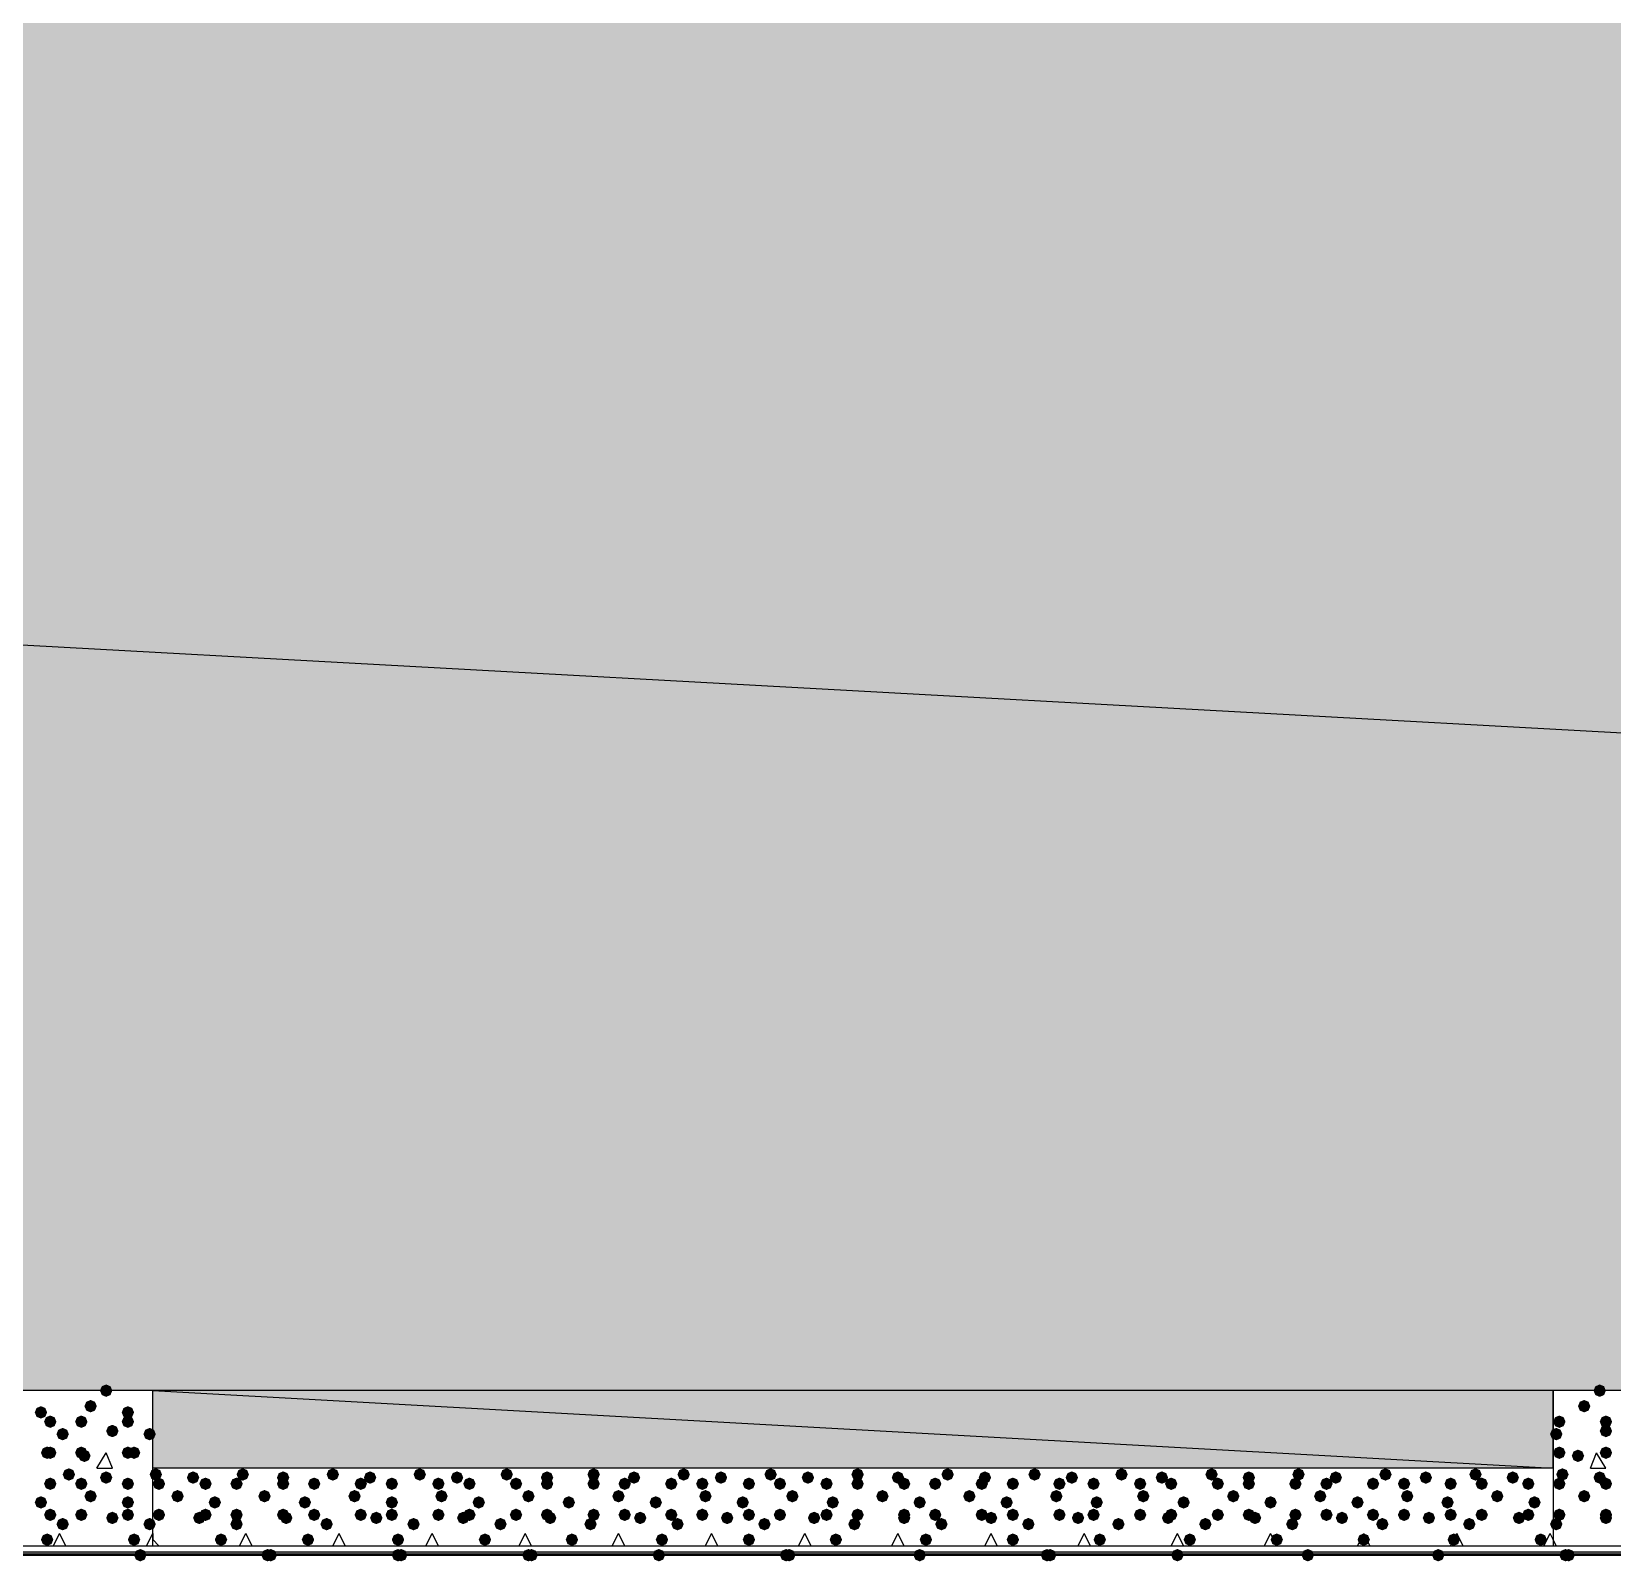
# Model space of a CAD drawing. Header units: millimetres. Extents: x 0 to 420, y 0 to 297.
# Drawn here: x 195.24 to 216.79, y 84.33 to 105.19 of the extents above; entities that cross this region are included whole.
import ezdxf

# ---------------------------------------------------------------- set-up
doc = ezdxf.new("R2010")
doc.units = ezdxf.units.MM
doc.layers.get('0').update_dxf_attribs({"linetype": 'CONTINUOUS'})

msp = doc.modelspace()

# ---------------------------------------------------------------- hatches: boundary and pattern name
at = {"true_color": 0x000008}
h = msp.add_hatch(color=0, dxfattribs=at)
h.paths.add_polyline_path([(379.518333, 105.748667), (33.401, 105.748667), (379.518333, 86.656333)], flags=0)
h.paths.add_polyline_path([(33.401, 105.748667), (379.518333, 86.656333), (33.401, 86.656333)], flags=0)
at = {"true_color": 0x000007}
for points in [[(196.342, 86.656333), (196.317129, 86.596537), (196.257333, 86.571667), (196.197538, 86.596537), (196.172667, 86.656333), (196.197537, 86.716129), (196.257333, 86.741), (196.317129, 86.716129)], [(216.704333, 86.656333), (216.679463, 86.596537), (216.619667, 86.571667), (216.559871, 86.596537), (216.535, 86.656333), (216.559871, 86.716129), (216.619667, 86.741), (216.679462, 86.716129)], [(195.453, 86.36), (195.428129, 86.300204), (195.368333, 86.275333), (195.308538, 86.300204), (195.283667, 86.36), (195.308537, 86.419796), (195.368333, 86.444667), (195.428129, 86.419796)], [(196.130333, 86.444667), (196.105462, 86.384871), (196.045667, 86.36), (195.985871, 86.384871), (195.961, 86.444667), (195.985871, 86.504462), (196.045667, 86.529333), (196.105462, 86.504463)], [(196.638333, 86.36), (196.613463, 86.300204), (196.553667, 86.275333), (196.493871, 86.300204), (196.469, 86.36), (196.493871, 86.419796), (196.553667, 86.444667), (196.613462, 86.419796)], [(216.492667, 86.444667), (216.467796, 86.384871), (216.408, 86.36), (216.348204, 86.384871), (216.323333, 86.444667), (216.348204, 86.504462), (216.408, 86.529333), (216.467796, 86.504463)], [(195.58, 86.233), (195.555129, 86.173204), (195.495333, 86.148333), (195.435538, 86.173204), (195.410667, 86.233), (195.435537, 86.292796), (195.495333, 86.317667), (195.555129, 86.292796)], [(196.003333, 86.233), (195.978462, 86.173204), (195.918667, 86.148333), (195.858871, 86.173204), (195.834, 86.233), (195.858871, 86.292796), (195.918667, 86.317667), (195.978462, 86.292796)], [(196.638333, 86.233), (196.613463, 86.173204), (196.553667, 86.148333), (196.493871, 86.173204), (196.469, 86.233), (196.493871, 86.292796), (196.553667, 86.317667), (196.613462, 86.292796)], [(216.154, 86.233), (216.129129, 86.173204), (216.069333, 86.148333), (216.009538, 86.173204), (215.984667, 86.233), (216.009537, 86.292796), (216.069333, 86.317667), (216.129129, 86.292796)], [(216.789, 86.233), (216.764129, 86.173204), (216.704333, 86.148333), (216.644538, 86.173204), (216.619667, 86.233), (216.644537, 86.292796), (216.704333, 86.317667), (216.764129, 86.292796)], [(195.749333, 86.063667), (195.724463, 86.003871), (195.664667, 85.979), (195.604871, 86.003871), (195.58, 86.063667), (195.604871, 86.123462), (195.664667, 86.148333), (195.724462, 86.123463)], [(196.426667, 86.106), (196.401796, 86.046204), (196.342, 86.021333), (196.282204, 86.046204), (196.257333, 86.106), (196.282204, 86.165796), (196.342, 86.190667), (196.401796, 86.165796)], [(196.934667, 86.063667), (196.909796, 86.003871), (196.85, 85.979), (196.790204, 86.003871), (196.765333, 86.063667), (196.790204, 86.123462), (196.85, 86.148333), (196.909796, 86.123463)], [(216.111667, 86.063667), (216.086796, 86.003871), (216.027, 85.979), (215.967204, 86.003871), (215.942333, 86.063667), (215.967204, 86.123462), (216.027, 86.148333), (216.086796, 86.123463)], [(216.789, 86.106), (216.764129, 86.046204), (216.704333, 86.021333), (216.644538, 86.046204), (216.619667, 86.106), (216.644537, 86.165796), (216.704333, 86.190667), (216.764129, 86.165796)], [(195.537667, 85.809667), (195.512796, 85.749871), (195.453, 85.725), (195.393204, 85.749871), (195.368333, 85.809667), (195.393204, 85.869462), (195.453, 85.894333), (195.512796, 85.869463)], [(195.58, 85.809667), (195.555129, 85.749871), (195.495333, 85.725), (195.435538, 85.749871), (195.410667, 85.809667), (195.435537, 85.869462), (195.495333, 85.894333), (195.555129, 85.869463)], [(196.003333, 85.809667), (195.978462, 85.749871), (195.918667, 85.725), (195.858871, 85.749871), (195.834, 85.809667), (195.858871, 85.869462), (195.918667, 85.894333), (195.978462, 85.869463)], [(196.045667, 85.767333), (196.020796, 85.707538), (195.961, 85.682667), (195.901204, 85.707538), (195.876333, 85.767333), (195.901204, 85.827129), (195.961, 85.852), (196.020796, 85.827129)], [(196.638333, 85.809667), (196.613463, 85.749871), (196.553667, 85.725), (196.493871, 85.749871), (196.469, 85.809667), (196.493871, 85.869462), (196.553667, 85.894333), (196.613462, 85.869463)], [(196.723, 85.809667), (196.698129, 85.749871), (196.638333, 85.725), (196.578537, 85.749871), (196.553667, 85.809667), (196.578537, 85.869462), (196.638333, 85.894333), (196.698129, 85.869463)], [(216.154, 85.809667), (216.129129, 85.749871), (216.069333, 85.725), (216.009538, 85.749871), (215.984667, 85.809667), (216.009537, 85.869462), (216.069333, 85.894333), (216.129129, 85.869463)], [(216.408, 85.767333), (216.383129, 85.707538), (216.323333, 85.682667), (216.263537, 85.707538), (216.238667, 85.767333), (216.263537, 85.827129), (216.323333, 85.852), (216.383129, 85.827129)], [(216.789, 85.809667), (216.764129, 85.749871), (216.704333, 85.725), (216.644538, 85.749871), (216.619667, 85.809667), (216.644537, 85.869462), (216.704333, 85.894333), (216.764129, 85.869463)], [(195.834, 85.513333), (195.809129, 85.453537), (195.749333, 85.428667), (195.689538, 85.453537), (195.664667, 85.513333), (195.689537, 85.573129), (195.749333, 85.598), (195.809129, 85.573129)], [(216.196333, 85.513333), (216.171462, 85.453537), (216.111667, 85.428667), (216.051871, 85.453537), (216.027, 85.513333), (216.051871, 85.573129), (216.111667, 85.598), (216.171462, 85.573129)], [(195.58, 85.386333), (195.555129, 85.326537), (195.495333, 85.301667), (195.435538, 85.326537), (195.410667, 85.386333), (195.435537, 85.446129), (195.495333, 85.471), (195.555129, 85.446129)], [(196.003333, 85.386333), (195.978462, 85.326537), (195.918667, 85.301667), (195.858871, 85.326537), (195.834, 85.386333), (195.858871, 85.446129), (195.918667, 85.471), (195.978462, 85.446129)], [(196.342, 85.471), (196.317129, 85.411204), (196.257333, 85.386333), (196.197538, 85.411204), (196.172667, 85.471), (196.197537, 85.530796), (196.257333, 85.555667), (196.317129, 85.530796)], [(196.638333, 85.386333), (196.613463, 85.326537), (196.553667, 85.301667), (196.493871, 85.326537), (196.469, 85.386333), (196.493871, 85.446129), (196.553667, 85.471), (196.613462, 85.446129)], [(216.154, 85.386333), (216.129129, 85.326537), (216.069333, 85.301667), (216.009538, 85.326537), (215.984667, 85.386333), (216.009537, 85.446129), (216.069333, 85.471), (216.129129, 85.446129)], [(216.704333, 85.471), (216.679463, 85.411204), (216.619667, 85.386333), (216.559871, 85.411204), (216.535, 85.471), (216.559871, 85.530796), (216.619667, 85.555667), (216.679462, 85.530796)], [(216.789, 85.386333), (216.764129, 85.326537), (216.704333, 85.301667), (216.644538, 85.326537), (216.619667, 85.386333), (216.644537, 85.446129), (216.704333, 85.471), (216.764129, 85.446129)], [(195.453, 85.132333), (195.428129, 85.072538), (195.368333, 85.047667), (195.308538, 85.072538), (195.283667, 85.132333), (195.308537, 85.192129), (195.368333, 85.217), (195.428129, 85.192129)], [(196.130333, 85.217), (196.105462, 85.157204), (196.045667, 85.132333), (195.985871, 85.157204), (195.961, 85.217), (195.985871, 85.276796), (196.045667, 85.301667), (196.105462, 85.276796)], [(196.638333, 85.132333), (196.613463, 85.072538), (196.553667, 85.047667), (196.493871, 85.072538), (196.469, 85.132333), (196.493871, 85.192129), (196.553667, 85.217), (196.613462, 85.192129)], [(216.492667, 85.217), (216.467796, 85.157204), (216.408, 85.132333), (216.348204, 85.157204), (216.323333, 85.217), (216.348204, 85.276796), (216.408, 85.301667), (216.467796, 85.276796)], [(195.58, 84.963), (195.555129, 84.903204), (195.495333, 84.878333), (195.435538, 84.903204), (195.410667, 84.963), (195.435537, 85.022796), (195.495333, 85.047667), (195.555129, 85.022796)], [(195.749333, 84.836), (195.724463, 84.776204), (195.664667, 84.751333), (195.604871, 84.776204), (195.58, 84.836), (195.604871, 84.895796), (195.664667, 84.920667), (195.724462, 84.895796)], [(196.003333, 84.963), (195.978462, 84.903204), (195.918667, 84.878333), (195.858871, 84.903204), (195.834, 84.963), (195.858871, 85.022796), (195.918667, 85.047667), (195.978462, 85.022796)], [(196.426667, 84.920667), (196.401796, 84.860871), (196.342, 84.836), (196.282204, 84.860871), (196.257333, 84.920667), (196.282204, 84.980462), (196.342, 85.005333), (196.401796, 84.980463)], [(196.638333, 84.963), (196.613463, 84.903204), (196.553667, 84.878333), (196.493871, 84.903204), (196.469, 84.963), (196.493871, 85.022796), (196.553667, 85.047667), (196.613462, 85.022796)], [(196.934667, 84.836), (196.909796, 84.776204), (196.85, 84.751333), (196.790204, 84.776204), (196.765333, 84.836), (196.790204, 84.895796), (196.85, 84.920667), (196.909796, 84.895796)], [(216.111667, 84.836), (216.086796, 84.776204), (216.027, 84.751333), (215.967204, 84.776204), (215.942333, 84.836), (215.967204, 84.895796), (216.027, 84.920667), (216.086796, 84.895796)], [(216.154, 84.963), (216.129129, 84.903204), (216.069333, 84.878333), (216.009538, 84.903204), (215.984667, 84.963), (216.009537, 85.022796), (216.069333, 85.047667), (216.129129, 85.022796)], [(216.789, 84.963), (216.764129, 84.903204), (216.704333, 84.878333), (216.644538, 84.903204), (216.619667, 84.963), (216.644537, 85.022796), (216.704333, 85.047667), (216.764129, 85.022796)], [(216.789, 84.920667), (216.764129, 84.860871), (216.704333, 84.836), (216.644538, 84.860871), (216.619667, 84.920667), (216.644537, 84.980462), (216.704333, 85.005333), (216.764129, 84.980463)], [(195.537667, 84.624333), (195.512796, 84.564537), (195.453, 84.539667), (195.393204, 84.564537), (195.368333, 84.624333), (195.393204, 84.684129), (195.453, 84.709), (195.512796, 84.684129)], [(196.723, 84.624333), (196.698129, 84.564537), (196.638333, 84.539667), (196.578537, 84.564537), (196.553667, 84.624333), (196.578537, 84.684129), (196.638333, 84.709), (196.698129, 84.684129)]]:
    msp.add_hatch(color=0, dxfattribs=at).paths.add_polyline_path(points, flags=0)
at = {"true_color": 0x000008}
h = msp.add_hatch(color=0, dxfattribs=at)
h.paths.add_polyline_path([(215.984667, 86.656333), (196.892333, 86.656333), (215.984667, 85.598)], flags=0)
h.paths.add_polyline_path([(196.892333, 86.656333), (215.984667, 85.598), (196.892333, 85.598)], flags=0)
for points in [[(197.019333, 85.513333), (196.994463, 85.453537), (196.934667, 85.428667), (196.874871, 85.453537), (196.85, 85.513333), (196.874871, 85.573129), (196.934667, 85.598), (196.994462, 85.573129)], [(198.204667, 85.513333), (198.179796, 85.453537), (198.12, 85.428667), (198.060204, 85.453537), (198.035333, 85.513333), (198.060204, 85.573129), (198.12, 85.598), (198.179796, 85.573129)], [(199.432333, 85.513333), (199.407462, 85.453537), (199.347667, 85.428667), (199.287871, 85.453537), (199.263, 85.513333), (199.287871, 85.573129), (199.347667, 85.598), (199.407462, 85.573129)], [(200.617667, 85.513333), (200.592796, 85.453537), (200.533, 85.428667), (200.473204, 85.453537), (200.448333, 85.513333), (200.473204, 85.573129), (200.533, 85.598), (200.592796, 85.573129)], [(201.803, 85.513333), (201.778129, 85.453537), (201.718333, 85.428667), (201.658537, 85.453537), (201.633667, 85.513333), (201.658537, 85.573129), (201.718333, 85.598), (201.778129, 85.573129)], [(202.988333, 85.513333), (202.963462, 85.453537), (202.903667, 85.428667), (202.843871, 85.453537), (202.819, 85.513333), (202.843871, 85.573129), (202.903667, 85.598), (202.963462, 85.573129)], [(204.216, 85.513333), (204.191129, 85.453537), (204.131333, 85.428667), (204.071538, 85.453537), (204.046667, 85.513333), (204.071537, 85.573129), (204.131333, 85.598), (204.191129, 85.573129)], [(205.401333, 85.513333), (205.376462, 85.453537), (205.316667, 85.428667), (205.256871, 85.453537), (205.232, 85.513333), (205.256871, 85.573129), (205.316667, 85.598), (205.376462, 85.573129)], [(206.586667, 85.513333), (206.561796, 85.453537), (206.502, 85.428667), (206.442204, 85.453537), (206.417333, 85.513333), (206.442204, 85.573129), (206.502, 85.598), (206.561796, 85.573129)], [(207.814333, 85.513333), (207.789463, 85.453537), (207.729667, 85.428667), (207.669871, 85.453537), (207.645, 85.513333), (207.669871, 85.573129), (207.729667, 85.598), (207.789462, 85.573129)], [(208.999667, 85.513333), (208.974796, 85.453537), (208.915, 85.428667), (208.855204, 85.453537), (208.830333, 85.513333), (208.855204, 85.573129), (208.915, 85.598), (208.974796, 85.573129)], [(210.185, 85.513333), (210.160129, 85.453537), (210.100333, 85.428667), (210.040538, 85.453537), (210.015667, 85.513333), (210.040537, 85.573129), (210.100333, 85.598), (210.160129, 85.573129)], [(211.412667, 85.513333), (211.387796, 85.453537), (211.328, 85.428667), (211.268204, 85.453537), (211.243333, 85.513333), (211.268204, 85.573129), (211.328, 85.598), (211.387796, 85.573129)], [(212.598, 85.513333), (212.573129, 85.453537), (212.513333, 85.428667), (212.453537, 85.453537), (212.428667, 85.513333), (212.453537, 85.573129), (212.513333, 85.598), (212.573129, 85.573129)], [(213.783333, 85.513333), (213.758463, 85.453537), (213.698667, 85.428667), (213.638871, 85.453537), (213.614, 85.513333), (213.638871, 85.573129), (213.698667, 85.598), (213.758462, 85.573129)], [(215.011, 85.513333), (214.986129, 85.453537), (214.926333, 85.428667), (214.866538, 85.453537), (214.841667, 85.513333), (214.866537, 85.573129), (214.926333, 85.598), (214.986129, 85.573129)], [(197.061667, 85.386333), (197.036796, 85.326537), (196.977, 85.301667), (196.917204, 85.326537), (196.892333, 85.386333), (196.917204, 85.446129), (196.977, 85.471), (197.036796, 85.446129)], [(197.527333, 85.471), (197.502462, 85.411204), (197.442667, 85.386333), (197.382871, 85.411204), (197.358, 85.471), (197.382871, 85.530796), (197.442667, 85.555667), (197.502462, 85.530796)], [(197.696667, 85.386333), (197.671796, 85.326537), (197.612, 85.301667), (197.552204, 85.326537), (197.527333, 85.386333), (197.552204, 85.446129), (197.612, 85.471), (197.671796, 85.446129)], [(198.12, 85.386333), (198.095129, 85.326537), (198.035333, 85.301667), (197.975538, 85.326537), (197.950667, 85.386333), (197.975537, 85.446129), (198.035333, 85.471), (198.095129, 85.446129)], [(198.755, 85.471), (198.730129, 85.411204), (198.670333, 85.386333), (198.610538, 85.411204), (198.585667, 85.471), (198.610537, 85.530796), (198.670333, 85.555667), (198.730129, 85.530796)], [(198.755, 85.386333), (198.730129, 85.326537), (198.670333, 85.301667), (198.610538, 85.326537), (198.585667, 85.386333), (198.610537, 85.446129), (198.670333, 85.471), (198.730129, 85.446129)], [(199.178333, 85.386333), (199.153462, 85.326537), (199.093667, 85.301667), (199.033871, 85.326537), (199.009, 85.386333), (199.033871, 85.446129), (199.093667, 85.471), (199.153462, 85.446129)], [(199.813333, 85.386333), (199.788462, 85.326537), (199.728667, 85.301667), (199.668871, 85.326537), (199.644, 85.386333), (199.668871, 85.446129), (199.728667, 85.471), (199.788462, 85.446129)], [(199.940333, 85.471), (199.915462, 85.411204), (199.855667, 85.386333), (199.795871, 85.411204), (199.771, 85.471), (199.795871, 85.530796), (199.855667, 85.555667), (199.915462, 85.530796)], [(200.236667, 85.386333), (200.211796, 85.326537), (200.152, 85.301667), (200.092204, 85.326537), (200.067333, 85.386333), (200.092204, 85.446129), (200.152, 85.471), (200.211796, 85.446129)], [(200.871667, 85.386333), (200.846796, 85.326537), (200.787, 85.301667), (200.727204, 85.326537), (200.702333, 85.386333), (200.727204, 85.446129), (200.787, 85.471), (200.846796, 85.446129)], [(201.125667, 85.471), (201.100796, 85.411204), (201.041, 85.386333), (200.981204, 85.411204), (200.956333, 85.471), (200.981204, 85.530796), (201.041, 85.555667), (201.100796, 85.530796)], [(201.295, 85.386333), (201.270129, 85.326537), (201.210333, 85.301667), (201.150538, 85.326537), (201.125667, 85.386333), (201.150537, 85.446129), (201.210333, 85.471), (201.270129, 85.446129)], [(201.93, 85.386333), (201.905129, 85.326537), (201.845333, 85.301667), (201.785538, 85.326537), (201.760667, 85.386333), (201.785537, 85.446129), (201.845333, 85.471), (201.905129, 85.446129)], [(202.353333, 85.471), (202.328463, 85.411204), (202.268667, 85.386333), (202.208871, 85.411204), (202.184, 85.471), (202.208871, 85.530796), (202.268667, 85.555667), (202.328462, 85.530796)], [(202.353333, 85.386333), (202.328463, 85.326537), (202.268667, 85.301667), (202.208871, 85.326537), (202.184, 85.386333), (202.208871, 85.446129), (202.268667, 85.471), (202.328462, 85.446129)], [(202.988333, 85.386333), (202.963462, 85.326537), (202.903667, 85.301667), (202.843871, 85.326537), (202.819, 85.386333), (202.843871, 85.446129), (202.903667, 85.471), (202.963462, 85.446129)], [(203.411667, 85.386333), (203.386796, 85.326537), (203.327, 85.301667), (203.267204, 85.326537), (203.242333, 85.386333), (203.267204, 85.446129), (203.327, 85.471), (203.386796, 85.446129)], [(203.538667, 85.471), (203.513796, 85.411204), (203.454, 85.386333), (203.394204, 85.411204), (203.369333, 85.471), (203.394204, 85.530796), (203.454, 85.555667), (203.513796, 85.530796)], [(204.046667, 85.386333), (204.021796, 85.326537), (203.962, 85.301667), (203.902204, 85.326537), (203.877333, 85.386333), (203.902204, 85.446129), (203.962, 85.471), (204.021796, 85.446129)], [(204.47, 85.386333), (204.445129, 85.326537), (204.385333, 85.301667), (204.325538, 85.326537), (204.300667, 85.386333), (204.325537, 85.446129), (204.385333, 85.471), (204.445129, 85.446129)], [(204.724, 85.471), (204.699129, 85.411204), (204.639333, 85.386333), (204.579538, 85.411204), (204.554667, 85.471), (204.579537, 85.530796), (204.639333, 85.555667), (204.699129, 85.530796)], [(205.105, 85.386333), (205.080129, 85.326537), (205.020333, 85.301667), (204.960538, 85.326537), (204.935667, 85.386333), (204.960537, 85.446129), (205.020333, 85.471), (205.080129, 85.446129)], [(205.528333, 85.386333), (205.503463, 85.326537), (205.443667, 85.301667), (205.383871, 85.326537), (205.359, 85.386333), (205.383871, 85.446129), (205.443667, 85.471), (205.503462, 85.446129)], [(205.909333, 85.471), (205.884462, 85.411204), (205.824667, 85.386333), (205.764871, 85.411204), (205.74, 85.471), (205.764871, 85.530796), (205.824667, 85.555667), (205.884462, 85.530796)], [(206.163333, 85.386333), (206.138463, 85.326537), (206.078667, 85.301667), (206.018871, 85.326537), (205.994, 85.386333), (206.018871, 85.446129), (206.078667, 85.471), (206.138462, 85.446129)], [(206.586667, 85.386333), (206.561796, 85.326537), (206.502, 85.301667), (206.442204, 85.326537), (206.417333, 85.386333), (206.442204, 85.446129), (206.502, 85.471), (206.561796, 85.446129)], [(207.137, 85.471), (207.112129, 85.411204), (207.052333, 85.386333), (206.992538, 85.411204), (206.967667, 85.471), (206.992537, 85.530796), (207.052333, 85.555667), (207.112129, 85.530796)], [(207.221667, 85.386333), (207.196796, 85.326537), (207.137, 85.301667), (207.077204, 85.326537), (207.052333, 85.386333), (207.077204, 85.446129), (207.137, 85.471), (207.196796, 85.446129)], [(207.645, 85.386333), (207.620129, 85.326537), (207.560333, 85.301667), (207.500538, 85.326537), (207.475667, 85.386333), (207.500537, 85.446129), (207.560333, 85.471), (207.620129, 85.446129)], [(208.28, 85.386333), (208.255129, 85.326537), (208.195333, 85.301667), (208.135538, 85.326537), (208.110667, 85.386333), (208.135537, 85.446129), (208.195333, 85.471), (208.255129, 85.446129)], [(208.322333, 85.471), (208.297462, 85.411204), (208.237667, 85.386333), (208.177871, 85.411204), (208.153, 85.471), (208.177871, 85.530796), (208.237667, 85.555667), (208.297462, 85.530796)], [(208.703333, 85.386333), (208.678462, 85.326537), (208.618667, 85.301667), (208.558871, 85.326537), (208.534, 85.386333), (208.558871, 85.446129), (208.618667, 85.471), (208.678462, 85.446129)], [(209.338333, 85.386333), (209.313462, 85.326537), (209.253667, 85.301667), (209.193871, 85.326537), (209.169, 85.386333), (209.193871, 85.446129), (209.253667, 85.471), (209.313462, 85.446129)], [(209.507667, 85.471), (209.482796, 85.411204), (209.423, 85.386333), (209.363204, 85.411204), (209.338333, 85.471), (209.363204, 85.530796), (209.423, 85.555667), (209.482796, 85.530796)], [(209.804, 85.386333), (209.779129, 85.326537), (209.719333, 85.301667), (209.659538, 85.326537), (209.634667, 85.386333), (209.659537, 85.446129), (209.719333, 85.471), (209.779129, 85.446129)], [(210.439, 85.386333), (210.414129, 85.326537), (210.354333, 85.301667), (210.294537, 85.326537), (210.269667, 85.386333), (210.294537, 85.446129), (210.354333, 85.471), (210.414129, 85.446129)], [(210.735333, 85.471), (210.710462, 85.411204), (210.650667, 85.386333), (210.590871, 85.411204), (210.566, 85.471), (210.590871, 85.530796), (210.650667, 85.555667), (210.710462, 85.530796)], [(210.862333, 85.386333), (210.837462, 85.326537), (210.777667, 85.301667), (210.717871, 85.326537), (210.693, 85.386333), (210.717871, 85.446129), (210.777667, 85.471), (210.837462, 85.446129)], [(211.497333, 85.386333), (211.472463, 85.326537), (211.412667, 85.301667), (211.352871, 85.326537), (211.328, 85.386333), (211.352871, 85.446129), (211.412667, 85.471), (211.472462, 85.446129)], [(211.920667, 85.471), (211.895796, 85.411204), (211.836, 85.386333), (211.776204, 85.411204), (211.751333, 85.471), (211.776204, 85.530796), (211.836, 85.555667), (211.895796, 85.530796)], [(211.920667, 85.386333), (211.895796, 85.326537), (211.836, 85.301667), (211.776204, 85.326537), (211.751333, 85.386333), (211.776204, 85.446129), (211.836, 85.471), (211.895796, 85.446129)], [(212.555667, 85.386333), (212.530796, 85.326537), (212.471, 85.301667), (212.411204, 85.326537), (212.386333, 85.386333), (212.411204, 85.446129), (212.471, 85.471), (212.530796, 85.446129)], [(212.979, 85.386333), (212.954129, 85.326537), (212.894333, 85.301667), (212.834538, 85.326537), (212.809667, 85.386333), (212.834537, 85.446129), (212.894333, 85.471), (212.954129, 85.446129)], [(213.106, 85.471), (213.081129, 85.411204), (213.021333, 85.386333), (212.961538, 85.411204), (212.936667, 85.471), (212.961537, 85.530796), (213.021333, 85.555667), (213.081129, 85.530796)], [(213.614, 85.386333), (213.589129, 85.326537), (213.529333, 85.301667), (213.469538, 85.326537), (213.444667, 85.386333), (213.469537, 85.446129), (213.529333, 85.471), (213.589129, 85.446129)], [(214.037333, 85.386333), (214.012462, 85.326537), (213.952667, 85.301667), (213.892871, 85.326537), (213.868, 85.386333), (213.892871, 85.446129), (213.952667, 85.471), (214.012462, 85.446129)], [(214.333667, 85.471), (214.308796, 85.411204), (214.249, 85.386333), (214.189204, 85.411204), (214.164333, 85.471), (214.189204, 85.530796), (214.249, 85.555667), (214.308796, 85.530796)], [(214.672333, 85.386333), (214.647462, 85.326537), (214.587667, 85.301667), (214.527871, 85.326537), (214.503, 85.386333), (214.527871, 85.446129), (214.587667, 85.471), (214.647462, 85.446129)], [(215.095667, 85.386333), (215.070796, 85.326537), (215.011, 85.301667), (214.951204, 85.326537), (214.926333, 85.386333), (214.951204, 85.446129), (215.011, 85.471), (215.070796, 85.446129)], [(215.519, 85.471), (215.494129, 85.411204), (215.434333, 85.386333), (215.374538, 85.411204), (215.349667, 85.471), (215.374537, 85.530796), (215.434333, 85.555667), (215.494129, 85.530796)], [(215.730667, 85.386333), (215.705796, 85.326537), (215.646, 85.301667), (215.586204, 85.326537), (215.561333, 85.386333), (215.586204, 85.446129), (215.646, 85.471), (215.705796, 85.446129)], [(197.315667, 85.217), (197.290796, 85.157204), (197.231, 85.132333), (197.171204, 85.157204), (197.146333, 85.217), (197.171204, 85.276796), (197.231, 85.301667), (197.290796, 85.276796)], [(197.823667, 85.132333), (197.798796, 85.072538), (197.739, 85.047667), (197.679204, 85.072538), (197.654333, 85.132333), (197.679204, 85.192129), (197.739, 85.217), (197.798796, 85.192129)], [(198.501, 85.217), (198.476129, 85.157204), (198.416333, 85.132333), (198.356538, 85.157204), (198.331667, 85.217), (198.356537, 85.276796), (198.416333, 85.301667), (198.476129, 85.276796)], [(199.051333, 85.132333), (199.026462, 85.072538), (198.966667, 85.047667), (198.906871, 85.072538), (198.882, 85.132333), (198.906871, 85.192129), (198.966667, 85.217), (199.026462, 85.192129)], [(199.728667, 85.217), (199.703796, 85.157204), (199.644, 85.132333), (199.584204, 85.157204), (199.559333, 85.217), (199.584204, 85.276796), (199.644, 85.301667), (199.703796, 85.276796)], [(200.236667, 85.132333), (200.211796, 85.072538), (200.152, 85.047667), (200.092204, 85.072538), (200.067333, 85.132333), (200.092204, 85.192129), (200.152, 85.217), (200.211796, 85.192129)], [(200.914, 85.217), (200.889129, 85.157204), (200.829333, 85.132333), (200.769538, 85.157204), (200.744667, 85.217), (200.769537, 85.276796), (200.829333, 85.301667), (200.889129, 85.276796)], [(201.422, 85.132333), (201.397129, 85.072538), (201.337333, 85.047667), (201.277537, 85.072538), (201.252667, 85.132333), (201.277537, 85.192129), (201.337333, 85.217), (201.397129, 85.192129)], [(202.099333, 85.217), (202.074462, 85.157204), (202.014667, 85.132333), (201.954871, 85.157204), (201.93, 85.217), (201.954871, 85.276796), (202.014667, 85.301667), (202.074462, 85.276796)], [(202.649667, 85.132333), (202.624796, 85.072538), (202.565, 85.047667), (202.505204, 85.072538), (202.480333, 85.132333), (202.505204, 85.192129), (202.565, 85.217), (202.624796, 85.192129)], [(203.327, 85.217), (203.302129, 85.157204), (203.242333, 85.132333), (203.182538, 85.157204), (203.157667, 85.217), (203.182537, 85.276796), (203.242333, 85.301667), (203.302129, 85.276796)], [(203.835, 85.132333), (203.810129, 85.072538), (203.750333, 85.047667), (203.690538, 85.072538), (203.665667, 85.132333), (203.690537, 85.192129), (203.750333, 85.217), (203.810129, 85.192129)], [(204.512333, 85.217), (204.487462, 85.157204), (204.427667, 85.132333), (204.367871, 85.157204), (204.343, 85.217), (204.367871, 85.276796), (204.427667, 85.301667), (204.487462, 85.276796)], [(205.020333, 85.132333), (204.995462, 85.072538), (204.935667, 85.047667), (204.875871, 85.072538), (204.851, 85.132333), (204.875871, 85.192129), (204.935667, 85.217), (204.995462, 85.192129)], [(205.697667, 85.217), (205.672796, 85.157204), (205.613, 85.132333), (205.553204, 85.157204), (205.528333, 85.217), (205.553204, 85.276796), (205.613, 85.301667), (205.672796, 85.276796)], [(206.248, 85.132333), (206.223129, 85.072538), (206.163333, 85.047667), (206.103538, 85.072538), (206.078667, 85.132333), (206.103537, 85.192129), (206.163333, 85.217), (206.223129, 85.192129)], [(206.925333, 85.217), (206.900462, 85.157204), (206.840667, 85.132333), (206.780871, 85.157204), (206.756, 85.217), (206.780871, 85.276796), (206.840667, 85.301667), (206.900462, 85.276796)], [(207.433333, 85.132333), (207.408462, 85.072538), (207.348667, 85.047667), (207.288871, 85.072538), (207.264, 85.132333), (207.288871, 85.192129), (207.348667, 85.217), (207.408462, 85.192129)], [(208.110667, 85.217), (208.085796, 85.157204), (208.026, 85.132333), (207.966204, 85.157204), (207.941333, 85.217), (207.966204, 85.276796), (208.026, 85.301667), (208.085796, 85.276796)], [(208.618667, 85.132333), (208.593796, 85.072538), (208.534, 85.047667), (208.474204, 85.072538), (208.449333, 85.132333), (208.474204, 85.192129), (208.534, 85.217), (208.593796, 85.192129)], [(209.296, 85.217), (209.271129, 85.157204), (209.211333, 85.132333), (209.151538, 85.157204), (209.126667, 85.217), (209.151537, 85.276796), (209.211333, 85.301667), (209.271129, 85.276796)], [(209.846333, 85.132333), (209.821463, 85.072538), (209.761667, 85.047667), (209.701871, 85.072538), (209.677, 85.132333), (209.701871, 85.192129), (209.761667, 85.217), (209.821462, 85.192129)], [(210.481333, 85.217), (210.456462, 85.157204), (210.396667, 85.132333), (210.336871, 85.157204), (210.312, 85.217), (210.336871, 85.276796), (210.396667, 85.301667), (210.456462, 85.276796)], [(211.031667, 85.132333), (211.006796, 85.072538), (210.947, 85.047667), (210.887204, 85.072538), (210.862333, 85.132333), (210.887204, 85.192129), (210.947, 85.217), (211.006796, 85.192129)], [(211.709, 85.217), (211.684129, 85.157204), (211.624333, 85.132333), (211.564538, 85.157204), (211.539667, 85.217), (211.564537, 85.276796), (211.624333, 85.301667), (211.684129, 85.276796)], [(212.217, 85.132333), (212.192129, 85.072538), (212.132333, 85.047667), (212.072538, 85.072538), (212.047667, 85.132333), (212.072537, 85.192129), (212.132333, 85.217), (212.192129, 85.192129)], [(212.894333, 85.217), (212.869463, 85.157204), (212.809667, 85.132333), (212.749871, 85.157204), (212.725, 85.217), (212.749871, 85.276796), (212.809667, 85.301667), (212.869462, 85.276796)], [(213.402333, 85.132333), (213.377462, 85.072538), (213.317667, 85.047667), (213.257871, 85.072538), (213.233, 85.132333), (213.257871, 85.192129), (213.317667, 85.217), (213.377462, 85.192129)], [(214.079667, 85.217), (214.054796, 85.157204), (213.995, 85.132333), (213.935204, 85.157204), (213.910333, 85.217), (213.935204, 85.276796), (213.995, 85.301667), (214.054796, 85.276796)], [(214.63, 85.132333), (214.605129, 85.072538), (214.545333, 85.047667), (214.485538, 85.072538), (214.460667, 85.132333), (214.485537, 85.192129), (214.545333, 85.217), (214.605129, 85.192129)], [(215.307333, 85.217), (215.282462, 85.157204), (215.222667, 85.132333), (215.162871, 85.157204), (215.138, 85.217), (215.162871, 85.276796), (215.222667, 85.301667), (215.282462, 85.276796)], [(215.815333, 85.132333), (215.790462, 85.072538), (215.730667, 85.047667), (215.670871, 85.072538), (215.646, 85.132333), (215.670871, 85.192129), (215.730667, 85.217), (215.790462, 85.192129)], [(197.061667, 84.963), (197.036796, 84.903204), (196.977, 84.878333), (196.917204, 84.903204), (196.892333, 84.963), (196.917204, 85.022796), (196.977, 85.047667), (197.036796, 85.022796)], [(197.612, 84.920667), (197.587129, 84.860871), (197.527333, 84.836), (197.467537, 84.860871), (197.442667, 84.920667), (197.467537, 84.980462), (197.527333, 85.005333), (197.587129, 84.980463)], [(197.696667, 84.963), (197.671796, 84.903204), (197.612, 84.878333), (197.552204, 84.903204), (197.527333, 84.963), (197.552204, 85.022796), (197.612, 85.047667), (197.671796, 85.022796)], [(198.12, 84.963), (198.095129, 84.903204), (198.035333, 84.878333), (197.975538, 84.903204), (197.950667, 84.963), (197.975537, 85.022796), (198.035333, 85.047667), (198.095129, 85.022796)], [(198.12, 84.836), (198.095129, 84.776204), (198.035333, 84.751333), (197.975538, 84.776204), (197.950667, 84.836), (197.975537, 84.895796), (198.035333, 84.920667), (198.095129, 84.895796)], [(198.755, 84.963), (198.730129, 84.903204), (198.670333, 84.878333), (198.610538, 84.903204), (198.585667, 84.963), (198.610537, 85.022796), (198.670333, 85.047667), (198.730129, 85.022796)], [(198.797333, 84.920667), (198.772462, 84.860871), (198.712667, 84.836), (198.652871, 84.860871), (198.628, 84.920667), (198.652871, 84.980462), (198.712667, 85.005333), (198.772462, 84.980463)], [(199.178333, 84.963), (199.153462, 84.903204), (199.093667, 84.878333), (199.033871, 84.903204), (199.009, 84.963), (199.033871, 85.022796), (199.093667, 85.047667), (199.153462, 85.022796)], [(199.347667, 84.836), (199.322796, 84.776204), (199.263, 84.751333), (199.203204, 84.776204), (199.178333, 84.836), (199.203204, 84.895796), (199.263, 84.920667), (199.322796, 84.895796)], [(199.813333, 84.963), (199.788462, 84.903204), (199.728667, 84.878333), (199.668871, 84.903204), (199.644, 84.963), (199.668871, 85.022796), (199.728667, 85.047667), (199.788462, 85.022796)], [(200.025, 84.920667), (200.000129, 84.860871), (199.940333, 84.836), (199.880538, 84.860871), (199.855667, 84.920667), (199.880537, 84.980462), (199.940333, 85.005333), (200.000129, 84.980463)], [(200.236667, 84.963), (200.211796, 84.903204), (200.152, 84.878333), (200.092204, 84.903204), (200.067333, 84.963), (200.092204, 85.022796), (200.152, 85.047667), (200.211796, 85.022796)], [(200.533, 84.836), (200.508129, 84.776204), (200.448333, 84.751333), (200.388537, 84.776204), (200.363667, 84.836), (200.388537, 84.895796), (200.448333, 84.920667), (200.508129, 84.895796)], [(200.871667, 84.963), (200.846796, 84.903204), (200.787, 84.878333), (200.727204, 84.903204), (200.702333, 84.963), (200.727204, 85.022796), (200.787, 85.047667), (200.846796, 85.022796)], [(201.210333, 84.920667), (201.185462, 84.860871), (201.125667, 84.836), (201.065871, 84.860871), (201.041, 84.920667), (201.065871, 84.980462), (201.125667, 85.005333), (201.185462, 84.980463)], [(201.295, 84.963), (201.270129, 84.903204), (201.210333, 84.878333), (201.150538, 84.903204), (201.125667, 84.963), (201.150537, 85.022796), (201.210333, 85.047667), (201.270129, 85.022796)], [(201.718333, 84.836), (201.693463, 84.776204), (201.633667, 84.751333), (201.573871, 84.776204), (201.549, 84.836), (201.573871, 84.895796), (201.633667, 84.920667), (201.693462, 84.895796)], [(201.93, 84.963), (201.905129, 84.903204), (201.845333, 84.878333), (201.785538, 84.903204), (201.760667, 84.963), (201.785537, 85.022796), (201.845333, 85.047667), (201.905129, 85.022796)], [(202.353333, 84.963), (202.328463, 84.903204), (202.268667, 84.878333), (202.208871, 84.903204), (202.184, 84.963), (202.208871, 85.022796), (202.268667, 85.047667), (202.328462, 85.022796)], [(202.395667, 84.920667), (202.370796, 84.860871), (202.311, 84.836), (202.251204, 84.860871), (202.226333, 84.920667), (202.251204, 84.980462), (202.311, 85.005333), (202.370796, 84.980463)], [(202.946, 84.836), (202.921129, 84.776204), (202.861333, 84.751333), (202.801538, 84.776204), (202.776667, 84.836), (202.801537, 84.895796), (202.861333, 84.920667), (202.921129, 84.895796)], [(202.988333, 84.963), (202.963462, 84.903204), (202.903667, 84.878333), (202.843871, 84.903204), (202.819, 84.963), (202.843871, 85.022796), (202.903667, 85.047667), (202.963462, 85.022796)], [(203.411667, 84.963), (203.386796, 84.903204), (203.327, 84.878333), (203.267204, 84.903204), (203.242333, 84.963), (203.267204, 85.022796), (203.327, 85.047667), (203.386796, 85.022796)], [(203.623333, 84.920667), (203.598462, 84.860871), (203.538667, 84.836), (203.478871, 84.860871), (203.454, 84.920667), (203.478871, 84.980462), (203.538667, 85.005333), (203.598462, 84.980463)], [(204.046667, 84.963), (204.021796, 84.903204), (203.962, 84.878333), (203.902204, 84.903204), (203.877333, 84.963), (203.902204, 85.022796), (203.962, 85.047667), (204.021796, 85.022796)], [(204.131333, 84.836), (204.106462, 84.776204), (204.046667, 84.751333), (203.986871, 84.776204), (203.962, 84.836), (203.986871, 84.895796), (204.046667, 84.920667), (204.106462, 84.895796)], [(204.47, 84.963), (204.445129, 84.903204), (204.385333, 84.878333), (204.325538, 84.903204), (204.300667, 84.963), (204.325537, 85.022796), (204.385333, 85.047667), (204.445129, 85.022796)], [(204.808667, 84.920667), (204.783796, 84.860871), (204.724, 84.836), (204.664204, 84.860871), (204.639333, 84.920667), (204.664204, 84.980462), (204.724, 85.005333), (204.783796, 84.980463)], [(205.105, 84.963), (205.080129, 84.903204), (205.020333, 84.878333), (204.960538, 84.903204), (204.935667, 84.963), (204.960537, 85.022796), (205.020333, 85.047667), (205.080129, 85.022796)], [(205.316667, 84.836), (205.291796, 84.776204), (205.232, 84.751333), (205.172204, 84.776204), (205.147333, 84.836), (205.172204, 84.895796), (205.232, 84.920667), (205.291796, 84.895796)], [(205.528333, 84.963), (205.503463, 84.903204), (205.443667, 84.878333), (205.383871, 84.903204), (205.359, 84.963), (205.383871, 85.022796), (205.443667, 85.047667), (205.503462, 85.022796)], [(205.994, 84.920667), (205.969129, 84.860871), (205.909333, 84.836), (205.849538, 84.860871), (205.824667, 84.920667), (205.849537, 84.980462), (205.909333, 85.005333), (205.969129, 84.980463)], [(206.163333, 84.963), (206.138463, 84.903204), (206.078667, 84.878333), (206.018871, 84.903204), (205.994, 84.963), (206.018871, 85.022796), (206.078667, 85.047667), (206.138462, 85.022796)], [(206.544333, 84.836), (206.519463, 84.776204), (206.459667, 84.751333), (206.399871, 84.776204), (206.375, 84.836), (206.399871, 84.895796), (206.459667, 84.920667), (206.519462, 84.895796)], [(206.586667, 84.963), (206.561796, 84.903204), (206.502, 84.878333), (206.442204, 84.903204), (206.417333, 84.963), (206.442204, 85.022796), (206.502, 85.047667), (206.561796, 85.022796)], [(207.221667, 84.963), (207.196796, 84.903204), (207.137, 84.878333), (207.077204, 84.903204), (207.052333, 84.963), (207.077204, 85.022796), (207.137, 85.047667), (207.196796, 85.022796)], [(207.221667, 84.920667), (207.196796, 84.860871), (207.137, 84.836), (207.077204, 84.860871), (207.052333, 84.920667), (207.077204, 84.980462), (207.137, 85.005333), (207.196796, 84.980463)], [(207.645, 84.963), (207.620129, 84.903204), (207.560333, 84.878333), (207.500538, 84.903204), (207.475667, 84.963), (207.500537, 85.022796), (207.560333, 85.047667), (207.620129, 85.022796)], [(207.729667, 84.836), (207.704796, 84.776204), (207.645, 84.751333), (207.585204, 84.776204), (207.560333, 84.836), (207.585204, 84.895796), (207.645, 84.920667), (207.704796, 84.895796)], [(208.28, 84.963), (208.255129, 84.903204), (208.195333, 84.878333), (208.135538, 84.903204), (208.110667, 84.963), (208.135537, 85.022796), (208.195333, 85.047667), (208.255129, 85.022796)], [(208.407, 84.920667), (208.382129, 84.860871), (208.322333, 84.836), (208.262538, 84.860871), (208.237667, 84.920667), (208.262537, 84.980462), (208.322333, 85.005333), (208.382129, 84.980463)], [(208.703333, 84.963), (208.678462, 84.903204), (208.618667, 84.878333), (208.558871, 84.903204), (208.534, 84.963), (208.558871, 85.022796), (208.618667, 85.047667), (208.678462, 85.022796)], [(208.915, 84.836), (208.890129, 84.776204), (208.830333, 84.751333), (208.770538, 84.776204), (208.745667, 84.836), (208.770537, 84.895796), (208.830333, 84.920667), (208.890129, 84.895796)], [(209.338333, 84.963), (209.313462, 84.903204), (209.253667, 84.878333), (209.193871, 84.903204), (209.169, 84.963), (209.193871, 85.022796), (209.253667, 85.047667), (209.313462, 85.022796)], [(209.592333, 84.920667), (209.567462, 84.860871), (209.507667, 84.836), (209.447871, 84.860871), (209.423, 84.920667), (209.447871, 84.980462), (209.507667, 85.005333), (209.567462, 84.980463)], [(209.804, 84.963), (209.779129, 84.903204), (209.719333, 84.878333), (209.659538, 84.903204), (209.634667, 84.963), (209.659537, 85.022796), (209.719333, 85.047667), (209.779129, 85.022796)], [(210.142667, 84.836), (210.117796, 84.776204), (210.058, 84.751333), (209.998204, 84.776204), (209.973333, 84.836), (209.998204, 84.895796), (210.058, 84.920667), (210.117796, 84.895796)], [(210.439, 84.963), (210.414129, 84.903204), (210.354333, 84.878333), (210.294537, 84.903204), (210.269667, 84.963), (210.294537, 85.022796), (210.354333, 85.047667), (210.414129, 85.022796)], [(210.82, 84.920667), (210.795129, 84.860871), (210.735333, 84.836), (210.675538, 84.860871), (210.650667, 84.920667), (210.675537, 84.980462), (210.735333, 85.005333), (210.795129, 84.980463)], [(210.862333, 84.963), (210.837462, 84.903204), (210.777667, 84.878333), (210.717871, 84.903204), (210.693, 84.963), (210.717871, 85.022796), (210.777667, 85.047667), (210.837462, 85.022796)], [(211.328, 84.836), (211.303129, 84.776204), (211.243333, 84.751333), (211.183538, 84.776204), (211.158667, 84.836), (211.183537, 84.895796), (211.243333, 84.920667), (211.303129, 84.895796)], [(211.497333, 84.963), (211.472463, 84.903204), (211.412667, 84.878333), (211.352871, 84.903204), (211.328, 84.963), (211.352871, 85.022796), (211.412667, 85.047667), (211.472462, 85.022796)], [(211.920667, 84.963), (211.895796, 84.903204), (211.836, 84.878333), (211.776204, 84.903204), (211.751333, 84.963), (211.776204, 85.022796), (211.836, 85.047667), (211.895796, 85.022796)], [(212.005333, 84.920667), (211.980462, 84.860871), (211.920667, 84.836), (211.860871, 84.860871), (211.836, 84.920667), (211.860871, 84.980462), (211.920667, 85.005333), (211.980462, 84.980463)], [(212.513333, 84.836), (212.488463, 84.776204), (212.428667, 84.751333), (212.368871, 84.776204), (212.344, 84.836), (212.368871, 84.895796), (212.428667, 84.920667), (212.488462, 84.895796)], [(212.555667, 84.963), (212.530796, 84.903204), (212.471, 84.878333), (212.411204, 84.903204), (212.386333, 84.963), (212.411204, 85.022796), (212.471, 85.047667), (212.530796, 85.022796)], [(212.979, 84.963), (212.954129, 84.903204), (212.894333, 84.878333), (212.834538, 84.903204), (212.809667, 84.963), (212.834537, 85.022796), (212.894333, 85.047667), (212.954129, 85.022796)], [(213.190667, 84.920667), (213.165796, 84.860871), (213.106, 84.836), (213.046204, 84.860871), (213.021333, 84.920667), (213.046204, 84.980462), (213.106, 85.005333), (213.165796, 84.980463)], [(213.614, 84.963), (213.589129, 84.903204), (213.529333, 84.878333), (213.469538, 84.903204), (213.444667, 84.963), (213.469537, 85.022796), (213.529333, 85.047667), (213.589129, 85.022796)], [(213.741, 84.836), (213.716129, 84.776204), (213.656333, 84.751333), (213.596538, 84.776204), (213.571667, 84.836), (213.596537, 84.895796), (213.656333, 84.920667), (213.716129, 84.895796)], [(214.037333, 84.963), (214.012462, 84.903204), (213.952667, 84.878333), (213.892871, 84.903204), (213.868, 84.963), (213.892871, 85.022796), (213.952667, 85.047667), (214.012462, 85.022796)], [(214.376, 84.920667), (214.351129, 84.860871), (214.291333, 84.836), (214.231538, 84.860871), (214.206667, 84.920667), (214.231537, 84.980462), (214.291333, 85.005333), (214.351129, 84.980463)], [(214.672333, 84.963), (214.647462, 84.903204), (214.587667, 84.878333), (214.527871, 84.903204), (214.503, 84.963), (214.527871, 85.022796), (214.587667, 85.047667), (214.647462, 85.022796)], [(214.926333, 84.836), (214.901462, 84.776204), (214.841667, 84.751333), (214.781871, 84.776204), (214.757, 84.836), (214.781871, 84.895796), (214.841667, 84.920667), (214.901462, 84.895796)], [(215.095667, 84.963), (215.070796, 84.903204), (215.011, 84.878333), (214.951204, 84.903204), (214.926333, 84.963), (214.951204, 85.022796), (215.011, 85.047667), (215.070796, 85.022796)], [(215.603667, 84.920667), (215.578796, 84.860871), (215.519, 84.836), (215.459204, 84.860871), (215.434333, 84.920667), (215.459204, 84.980462), (215.519, 85.005333), (215.578796, 84.980463)], [(215.730667, 84.963), (215.705796, 84.903204), (215.646, 84.878333), (215.586204, 84.903204), (215.561333, 84.963), (215.586204, 85.022796), (215.646, 85.047667), (215.705796, 85.022796)], [(197.908333, 84.624333), (197.883463, 84.564537), (197.823667, 84.539667), (197.763871, 84.564537), (197.739, 84.624333), (197.763871, 84.684129), (197.823667, 84.709), (197.883462, 84.684129)], [(199.093667, 84.624333), (199.068796, 84.564537), (199.009, 84.539667), (198.949204, 84.564537), (198.924333, 84.624333), (198.949204, 84.684129), (199.009, 84.709), (199.068796, 84.684129)], [(200.321333, 84.624333), (200.296462, 84.564537), (200.236667, 84.539667), (200.176871, 84.564537), (200.152, 84.624333), (200.176871, 84.684129), (200.236667, 84.709), (200.296462, 84.684129)], [(201.506667, 84.624333), (201.481796, 84.564537), (201.422, 84.539667), (201.362204, 84.564537), (201.337333, 84.624333), (201.362204, 84.684129), (201.422, 84.709), (201.481796, 84.684129)], [(202.692, 84.624333), (202.667129, 84.564537), (202.607333, 84.539667), (202.547537, 84.564537), (202.522667, 84.624333), (202.547537, 84.684129), (202.607333, 84.709), (202.667129, 84.684129)], [(203.919667, 84.624333), (203.894796, 84.564537), (203.835, 84.539667), (203.775204, 84.564537), (203.750333, 84.624333), (203.775204, 84.684129), (203.835, 84.709), (203.894796, 84.684129)], [(205.105, 84.624333), (205.080129, 84.564537), (205.020333, 84.539667), (204.960538, 84.564537), (204.935667, 84.624333), (204.960537, 84.684129), (205.020333, 84.709), (205.080129, 84.684129)], [(206.290333, 84.624333), (206.265462, 84.564537), (206.205667, 84.539667), (206.145871, 84.564537), (206.121, 84.624333), (206.145871, 84.684129), (206.205667, 84.709), (206.265462, 84.684129)], [(207.518, 84.624333), (207.493129, 84.564537), (207.433333, 84.539667), (207.373538, 84.564537), (207.348667, 84.624333), (207.373537, 84.684129), (207.433333, 84.709), (207.493129, 84.684129)], [(208.703333, 84.624333), (208.678462, 84.564537), (208.618667, 84.539667), (208.558871, 84.564537), (208.534, 84.624333), (208.558871, 84.684129), (208.618667, 84.709), (208.678462, 84.684129)], [(209.888667, 84.624333), (209.863796, 84.564537), (209.804, 84.539667), (209.744204, 84.564537), (209.719333, 84.624333), (209.744204, 84.684129), (209.804, 84.709), (209.863796, 84.684129)], [(211.116333, 84.624333), (211.091462, 84.564537), (211.031667, 84.539667), (210.971871, 84.564537), (210.947, 84.624333), (210.971871, 84.684129), (211.031667, 84.709), (211.091462, 84.684129)], [(212.301667, 84.624333), (212.276796, 84.564537), (212.217, 84.539667), (212.157204, 84.564537), (212.132333, 84.624333), (212.157204, 84.684129), (212.217, 84.709), (212.276796, 84.684129)], [(213.487, 84.624333), (213.462129, 84.564537), (213.402333, 84.539667), (213.342537, 84.564537), (213.317667, 84.624333), (213.342537, 84.684129), (213.402333, 84.709), (213.462129, 84.684129)], [(214.714667, 84.624333), (214.689796, 84.564537), (214.63, 84.539667), (214.570204, 84.564537), (214.545333, 84.624333), (214.570204, 84.684129), (214.63, 84.709), (214.689796, 84.684129)], [(215.9, 84.624333), (215.875129, 84.564537), (215.815333, 84.539667), (215.755538, 84.564537), (215.730667, 84.624333), (215.755537, 84.684129), (215.815333, 84.709), (215.875129, 84.684129)]]:
    msp.add_hatch(color=0, dxfattribs=at).paths.add_polyline_path(points, flags=0)
at = {"true_color": 0x0000fe}
for points in [[(196.807667, 84.412667), (196.782796, 84.352871), (196.723, 84.328), (196.663204, 84.352871), (196.638333, 84.412667), (196.663204, 84.472462), (196.723, 84.497333), (196.782796, 84.472463)], [(196.807667, 84.412667), (196.782796, 84.352871), (196.723, 84.328), (196.663204, 84.352871), (196.638333, 84.412667), (196.663204, 84.472462), (196.723, 84.497333), (196.782796, 84.472463)], [(198.543333, 84.412667), (198.518463, 84.352871), (198.458667, 84.328), (198.398871, 84.352871), (198.374, 84.412667), (198.398871, 84.472462), (198.458667, 84.497333), (198.518462, 84.472463)], [(198.585667, 84.412667), (198.560796, 84.352871), (198.501, 84.328), (198.441204, 84.352871), (198.416333, 84.412667), (198.441204, 84.472462), (198.501, 84.497333), (198.560796, 84.472463)], [(200.321333, 84.412667), (200.296462, 84.352871), (200.236667, 84.328), (200.176871, 84.352871), (200.152, 84.412667), (200.176871, 84.472462), (200.236667, 84.497333), (200.296462, 84.472463)], [(200.363667, 84.412667), (200.338796, 84.352871), (200.279, 84.328), (200.219204, 84.352871), (200.194333, 84.412667), (200.219204, 84.472462), (200.279, 84.497333), (200.338796, 84.472463)], [(202.099333, 84.412667), (202.074462, 84.352871), (202.014667, 84.328), (201.954871, 84.352871), (201.93, 84.412667), (201.954871, 84.472462), (202.014667, 84.497333), (202.074462, 84.472463)], [(202.141667, 84.412667), (202.116796, 84.352871), (202.057, 84.328), (201.997204, 84.352871), (201.972333, 84.412667), (201.997204, 84.472462), (202.057, 84.497333), (202.116796, 84.472463)], [(203.877333, 84.412667), (203.852463, 84.352871), (203.792667, 84.328), (203.732871, 84.352871), (203.708, 84.412667), (203.732871, 84.472462), (203.792667, 84.497333), (203.852462, 84.472463)], [(203.877333, 84.412667), (203.852463, 84.352871), (203.792667, 84.328), (203.732871, 84.352871), (203.708, 84.412667), (203.732871, 84.472462), (203.792667, 84.497333), (203.852462, 84.472463)], [(205.613, 84.412667), (205.588129, 84.352871), (205.528333, 84.328), (205.468538, 84.352871), (205.443667, 84.412667), (205.468537, 84.472462), (205.528333, 84.497333), (205.588129, 84.472463)], [(205.655333, 84.412667), (205.630462, 84.352871), (205.570667, 84.328), (205.510871, 84.352871), (205.486, 84.412667), (205.510871, 84.472462), (205.570667, 84.497333), (205.630462, 84.472463)], [(207.433333, 84.412667), (207.408462, 84.352871), (207.348667, 84.328), (207.288871, 84.352871), (207.264, 84.412667), (207.288871, 84.472462), (207.348667, 84.497333), (207.408462, 84.472463)], [(207.433333, 84.412667), (207.408462, 84.352871), (207.348667, 84.328), (207.288871, 84.352871), (207.264, 84.412667), (207.288871, 84.472462), (207.348667, 84.497333), (207.408462, 84.472463)], [(209.169, 84.412667), (209.144129, 84.352871), (209.084333, 84.328), (209.024538, 84.352871), (208.999667, 84.412667), (209.024537, 84.472462), (209.084333, 84.497333), (209.144129, 84.472463)], [(209.211333, 84.412667), (209.186462, 84.352871), (209.126667, 84.328), (209.066871, 84.352871), (209.042, 84.412667), (209.066871, 84.472462), (209.126667, 84.497333), (209.186462, 84.472463)], [(210.947, 84.412667), (210.922129, 84.352871), (210.862333, 84.328), (210.802538, 84.352871), (210.777667, 84.412667), (210.802537, 84.472462), (210.862333, 84.497333), (210.922129, 84.472463)], [(210.947, 84.412667), (210.922129, 84.352871), (210.862333, 84.328), (210.802538, 84.352871), (210.777667, 84.412667), (210.802537, 84.472462), (210.862333, 84.497333), (210.922129, 84.472463)], [(212.725, 84.412667), (212.700129, 84.352871), (212.640333, 84.328), (212.580537, 84.352871), (212.555667, 84.412667), (212.580537, 84.472462), (212.640333, 84.497333), (212.700129, 84.472463)], [(212.725, 84.412667), (212.700129, 84.352871), (212.640333, 84.328), (212.580537, 84.352871), (212.555667, 84.412667), (212.580537, 84.472462), (212.640333, 84.497333), (212.700129, 84.472463)], [(214.503, 84.412667), (214.478129, 84.352871), (214.418333, 84.328), (214.358538, 84.352871), (214.333667, 84.412667), (214.358537, 84.472462), (214.418333, 84.497333), (214.478129, 84.472463)], [(214.503, 84.412667), (214.478129, 84.352871), (214.418333, 84.328), (214.358538, 84.352871), (214.333667, 84.412667), (214.358537, 84.472462), (214.418333, 84.497333), (214.478129, 84.472463)], [(216.238667, 84.412667), (216.213796, 84.352871), (216.154, 84.328), (216.094204, 84.352871), (216.069333, 84.412667), (216.094204, 84.472462), (216.154, 84.497333), (216.213796, 84.472463)], [(216.281, 84.412667), (216.256129, 84.352871), (216.196333, 84.328), (216.136538, 84.352871), (216.111667, 84.412667), (216.136537, 84.472462), (216.196333, 84.497333), (216.256129, 84.472463)]]:
    msp.add_hatch(color=0, dxfattribs=at).paths.add_polyline_path(points, flags=0)
at = {"true_color": 0x000007}
h = msp.add_hatch(color=0, dxfattribs=at)
h.paths.add_polyline_path([(380.661333, 84.455), (32.215667, 84.455), (380.661333, 84.412667)], flags=0)
h.paths.add_polyline_path([(32.215667, 84.455), (380.661333, 84.412667), (32.215667, 84.412667)], flags=0)

# ---------------------------------------------------------------- linework, layer by layer
at = {"color": 0, "true_color": 0x000008}
for points in [[(379.518333, 105.748667), (33.401, 105.748667), (379.518333, 86.656333)], [(33.401, 105.748667), (379.518333, 86.656333), (33.401, 86.656333)], [(215.984667, 86.656333), (196.892333, 86.656333), (215.984667, 85.598)], [(196.892333, 86.656333), (215.984667, 85.598), (196.892333, 85.598)]]:
    msp.add_lwpolyline(points, close=True, dxfattribs=at)
at = {"color": 0, "true_color": 0x000007}
for points in [[(194.775667, 86.656333), (194.775667, 84.539667), (196.892333, 84.539667), (196.892333, 86.656333)], [(215.984667, 86.656333), (215.984667, 84.539667), (218.101333, 84.539667), (218.101333, 86.656333)], [(380.661333, 84.455), (32.215667, 84.455), (380.661333, 84.412667)], [(32.215667, 84.455), (380.661333, 84.412667), (32.215667, 84.412667)]]:
    msp.add_lwpolyline(points, close=True, dxfattribs=at)
for points in [[(196.130333, 85.598), (196.257333, 85.809667)], [(196.342, 85.598), (196.257333, 85.809667)], [(216.492667, 85.598), (216.577333, 85.809667)], [(216.704333, 85.598), (216.577333, 85.809667)], [(196.130333, 85.598), (196.342, 85.598)], [(215.984667, 85.598), (196.892333, 85.598)], [(216.492667, 85.598), (216.704333, 85.598)], [(195.537667, 84.539667), (195.622333, 84.709)], [(195.707, 84.539667), (195.622333, 84.709)], [(196.807667, 84.539667), (196.892333, 84.709), (196.892333, 84.624333)], [(196.892333, 84.539667), (215.984667, 84.539667)], [(216.027, 84.539667), (215.984667, 84.624333)], [(380.746, 84.412667), (32.173333, 84.412667)], [(380.661333, 84.455), (32.215667, 84.455)], [(380.703667, 84.412667), (32.215667, 84.412667), (380.703667, 84.412667), (32.215667, 84.412667)], [(32.215667, 84.412667), (380.703667, 84.412667), (32.215667, 84.412667), (380.703667, 84.412667)], [(380.703667, 84.412667), (32.215667, 84.412667)], [(32.215667, 84.412667), (380.661333, 84.412667), (380.703667, 84.412667)]]:
    msp.add_lwpolyline(points, dxfattribs=at)
at = {"color": 0, "true_color": 0x000008}
for points in [[(198.077667, 84.539667), (198.162333, 84.709)], [(198.247, 84.539667), (198.162333, 84.709)], [(199.347667, 84.539667), (199.432333, 84.709)], [(199.517, 84.539667), (199.432333, 84.709)], [(200.617667, 84.539667), (200.702333, 84.709)], [(200.787, 84.539667), (200.702333, 84.709)], [(201.887667, 84.539667), (201.972333, 84.709)], [(202.057, 84.539667), (201.972333, 84.709)], [(203.157667, 84.539667), (203.242333, 84.709)], [(203.327, 84.539667), (203.242333, 84.709)], [(204.427667, 84.539667), (204.512333, 84.709)], [(204.597, 84.539667), (204.512333, 84.709)], [(205.697667, 84.539667), (205.782333, 84.709)], [(205.867, 84.539667), (205.782333, 84.709)], [(206.967667, 84.539667), (207.052333, 84.709)], [(207.137, 84.539667), (207.052333, 84.709)], [(208.237667, 84.539667), (208.322333, 84.709)], [(208.407, 84.539667), (208.322333, 84.709)], [(209.507667, 84.539667), (209.592333, 84.709)], [(209.677, 84.539667), (209.592333, 84.709)], [(210.777667, 84.539667), (210.862333, 84.709)], [(210.947, 84.539667), (210.862333, 84.709)], [(212.047667, 84.539667), (212.132333, 84.709)], [(212.217, 84.539667), (212.132333, 84.709)], [(213.317667, 84.539667), (213.402333, 84.709)], [(213.487, 84.539667), (213.402333, 84.709)], [(214.587667, 84.539667), (214.672333, 84.709)], [(214.757, 84.539667), (214.672333, 84.709)], [(215.857667, 84.539667), (215.942333, 84.709)], [(215.984667, 84.624333), (215.942333, 84.709)], [(196.977, 84.539667), (196.892333, 84.624333)]]:
    msp.add_lwpolyline(points, dxfattribs=at)

doc.saveas('drawing.dxf')
